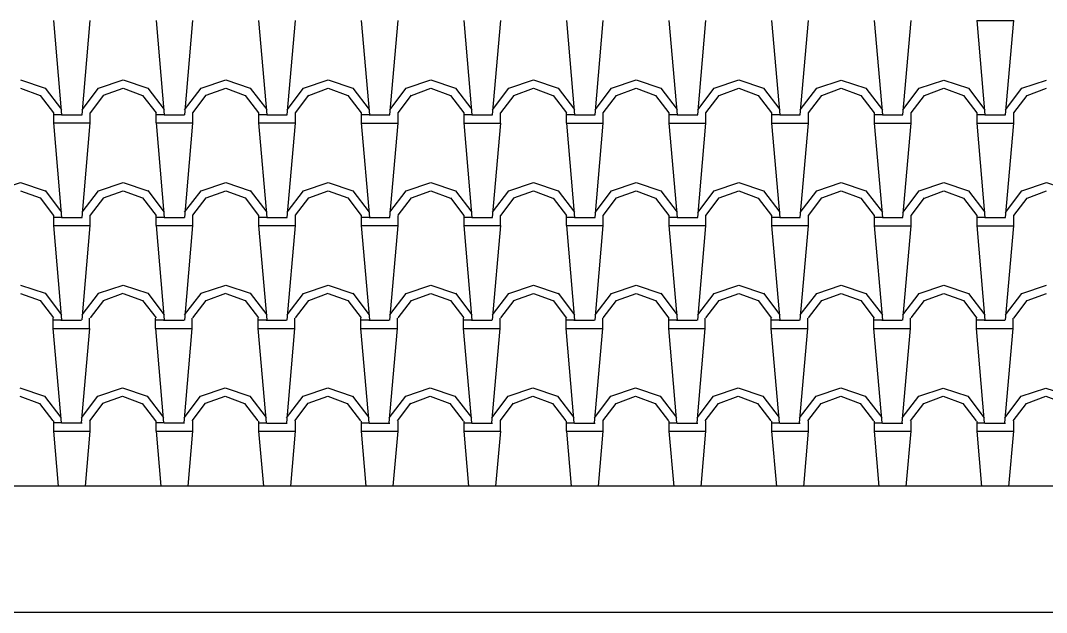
# Model space of a CAD drawing. Extents: x 32549 to 39694, y 7645 to 11950.
# Drawn here: x 38354.3 to 38504.3, y 11092.9 to 11179.5 of the extents above; entities that cross this region are included whole.
import ezdxf

# ---------------------------------------------------------------- set-up
doc = ezdxf.new("R2010")
doc.units = 0
doc.header["$LTSCALE"] = 80
doc.header["$MEASUREMENT"] = 0
doc.layers.add('C3', color=3, linetype='CONTINUOUS')
doc.layers.add('ROOF', color=11, linetype='CONTINUOUS')

msp = doc.modelspace()

# ---------------------------------------------------------------- linework, layer by layer
at = {"layer": 'C3'}
for p, q in [((38561.72, 11111.38), (37966.34, 11111.38)), ((38561.72, 11092.92), (37966.34, 11092.92))]:
    msp.add_line(p, q, dxfattribs=at)
at = {"layer": 'ROOF'}
for p, q in [((38359.15, 11179.48), (38360.35, 11165.68)), ((38363.34, 11165.68), (38364.54, 11179.48)), ((38374.15, 11179.48), (38375.35, 11165.68)), ((38378.35, 11165.67), (38379.55, 11179.47)), ((38389.15, 11179.48), (38390.35, 11165.68)), ((38393.35, 11165.67), (38394.55, 11179.47)), ((38404.15, 11179.48), (38405.35, 11165.68)), ((38408.35, 11165.67), (38409.55, 11179.47)), ((38419.15, 11179.47), (38420.35, 11165.67)), ((38423.35, 11165.67), (38424.55, 11179.47)), ((38434.15, 11179.47), (38435.35, 11165.67)), ((38438.35, 11165.67), (38439.55, 11179.47)), ((38449.15, 11179.47), (38450.35, 11165.67)), ((38453.35, 11165.66), (38454.55, 11179.46)), ((38464.15, 11179.47), (38465.35, 11165.67)), ((38468.35, 11165.66), (38469.55, 11179.46)), ((38479.15, 11179.47), (38480.35, 11165.67)), ((38483.35, 11165.66), (38484.55, 11179.46)), ((38494.15, 11179.47), (38495.35, 11165.67)), ((38494.15, 11179.46), (38495.35, 11179.46)), ((38495.35, 11179.46), (38499.55, 11179.46)), ((38498.35, 11165.66), (38499.55, 11179.46)), ((38354.34, 11170.78), (38357.94, 11169.58)), ((38354.34, 11169.57), (38357.19, 11168.52)), ((38357.94, 11169.59), (38360.34, 11166.44)), ((38363.34, 11166.42), (38365.74, 11169.57)), ((38365.74, 11169.58), (38369.34, 11170.78)), ((38366.49, 11168.53), (38369.34, 11169.58)), ((38369.34, 11170.78), (38372.94, 11169.58)), ((38369.34, 11169.57), (38372.19, 11168.52)), ((38372.94, 11169.59), (38375.34, 11166.44)), ((38378.34, 11166.42), (38380.74, 11169.57)), ((38380.74, 11169.58), (38384.34, 11170.78)), ((38381.49, 11168.53), (38384.34, 11169.58)), ((38384.34, 11170.78), (38387.94, 11169.58)), ((38384.34, 11169.57), (38387.19, 11168.52)), ((38387.94, 11169.59), (38390.34, 11166.44)), ((38393.34, 11166.42), (38395.74, 11169.57)), ((38395.74, 11169.57), (38399.34, 11170.77)), ((38396.49, 11168.52), (38399.34, 11169.57)), ((38399.34, 11170.77), (38402.94, 11169.57)), ((38399.34, 11169.57), (38402.19, 11168.52)), ((38402.94, 11169.58), (38405.34, 11166.43)), ((38408.34, 11166.42), (38410.74, 11169.57)), ((38410.74, 11169.57), (38414.34, 11170.77)), ((38411.49, 11168.52), (38414.34, 11169.57)), ((38414.34, 11170.77), (38417.94, 11169.57)), ((38414.34, 11169.56), (38417.19, 11168.51)), ((38417.94, 11169.58), (38420.34, 11166.43)), ((38423.34, 11166.42), (38425.74, 11169.57)), ((38425.74, 11169.57), (38429.34, 11170.77)), ((38426.49, 11168.52), (38429.34, 11169.57)), ((38429.34, 11170.77), (38432.94, 11169.57)), ((38429.34, 11169.56), (38432.19, 11168.51)), ((38432.95, 11169.58), (38435.35, 11166.43)), ((38438.34, 11166.41), (38440.74, 11169.56)), ((38440.75, 11169.57), (38444.35, 11170.77)), ((38441.49, 11168.52), (38444.34, 11169.57)), ((38444.35, 11170.77), (38447.95, 11169.57)), ((38444.35, 11169.56), (38447.2, 11168.51)), ((38447.95, 11169.58), (38450.35, 11166.43)), ((38453.35, 11166.41), (38455.75, 11169.56)), ((38455.75, 11169.57), (38459.35, 11170.77)), ((38456.5, 11168.52), (38459.35, 11169.57)), ((38459.35, 11170.77), (38462.95, 11169.57)), ((38459.35, 11169.56), (38462.2, 11168.51)), ((38462.95, 11169.58), (38465.35, 11166.43)), ((38468.35, 11166.41), (38470.75, 11169.56)), ((38470.75, 11169.56), (38474.35, 11170.76)), ((38471.5, 11168.52), (38474.35, 11169.57)), ((38474.35, 11170.76), (38477.95, 11169.56)), ((38474.35, 11169.56), (38477.2, 11168.51)), ((38477.95, 11169.57), (38480.35, 11166.42)), ((38483.35, 11166.41), (38485.75, 11169.56)), ((38485.75, 11169.56), (38489.35, 11170.76)), ((38486.5, 11168.51), (38489.35, 11169.56)), ((38489.35, 11170.76), (38492.95, 11169.56)), ((38489.35, 11169.55), (38492.2, 11168.5)), ((38492.95, 11169.57), (38495.35, 11166.42)), ((38498.35, 11166.41), (38500.75, 11169.56)), ((38500.75, 11169.56), (38504.35, 11170.76)), ((38501.5, 11168.51), (38504.35, 11169.56)), ((38357.2, 11168.52), (38359.15, 11165.97)), ((38364.55, 11165.98), (38366.5, 11168.53)), ((38372.2, 11168.52), (38374.15, 11165.97)), ((38379.55, 11165.98), (38381.5, 11168.53)), ((38387.2, 11168.52), (38389.15, 11165.97)), ((38394.55, 11165.98), (38396.5, 11168.53)), ((38402.2, 11168.52), (38404.15, 11165.97)), ((38409.55, 11165.98), (38411.5, 11168.53)), ((38417.2, 11168.51), (38419.15, 11165.96)), ((38424.55, 11165.97), (38426.5, 11168.52)), ((38432.2, 11168.51), (38434.15, 11165.96)), ((38439.55, 11165.97), (38441.5, 11168.52)), ((38447.2, 11168.51), (38449.15, 11165.96)), ((38454.55, 11165.97), (38456.5, 11168.52)), ((38462.2, 11168.51), (38464.15, 11165.96)), ((38469.55, 11165.97), (38471.5, 11168.52)), ((38477.2, 11168.51), (38479.15, 11165.96)), ((38484.55, 11165.97), (38486.5, 11168.52)), ((38492.2, 11168.51), (38494.15, 11165.96)), ((38499.55, 11165.96), (38501.5, 11168.51)), ((38359.14, 11165.98), (38359.14, 11164.48)), ((38360.34, 11165.68), (38359.14, 11165.68)), ((38360.34, 11165.68), (38363.34, 11165.68)), ((38364.54, 11164.48), (38364.54, 11165.98)), ((38374.14, 11165.98), (38374.14, 11164.48)), ((38375.34, 11165.68), (38374.14, 11165.68)), ((38375.34, 11165.68), (38378.34, 11165.68)), ((38379.54, 11164.48), (38379.54, 11165.98)), ((38389.14, 11165.98), (38389.14, 11164.48)), ((38390.34, 11165.68), (38389.14, 11165.68)), ((38390.34, 11165.68), (38393.34, 11165.68)), ((38394.54, 11164.48), (38394.54, 11165.98)), ((38404.14, 11165.97), (38404.14, 11164.47)), ((38405.34, 11165.67), (38404.14, 11165.67)), ((38405.34, 11165.67), (38408.34, 11165.67)), ((38409.54, 11164.47), (38409.54, 11165.97)), ((38419.14, 11165.97), (38419.14, 11164.47)), ((38420.34, 11165.67), (38419.14, 11165.67)), ((38420.34, 11165.67), (38423.34, 11165.67)), ((38424.54, 11164.47), (38424.54, 11165.97)), ((38434.14, 11165.97), (38434.14, 11164.47)), ((38435.34, 11165.67), (38434.14, 11165.67)), ((38435.34, 11165.67), (38438.34, 11165.67)), ((38439.54, 11164.47), (38439.54, 11165.97)), ((38449.15, 11165.97), (38449.15, 11164.47)), ((38450.35, 11165.67), (38449.15, 11165.67)), ((38450.35, 11165.67), (38453.35, 11165.67)), ((38454.55, 11164.47), (38454.55, 11165.97)), ((38464.15, 11165.97), (38464.15, 11164.47)), ((38465.35, 11165.67), (38464.15, 11165.67)), ((38465.35, 11165.67), (38468.35, 11165.67)), ((38469.55, 11164.47), (38469.55, 11165.97)), ((38479.15, 11165.96), (38479.15, 11164.46)), ((38480.35, 11165.66), (38479.15, 11165.66)), ((38480.35, 11165.66), (38483.35, 11165.66)), ((38484.55, 11164.46), (38484.55, 11165.96)), ((38494.15, 11165.96), (38494.15, 11164.46)), ((38495.35, 11165.66), (38494.15, 11165.66)), ((38495.35, 11165.66), (38498.35, 11165.66)), ((38499.55, 11164.46), (38499.55, 11165.96)), ((38359.14, 11164.48), (38360.34, 11164.48)), ((38359.15, 11164.48), (38360.35, 11150.68)), ((38360.34, 11164.48), (38364.54, 11164.48)), ((38363.34, 11150.68), (38364.54, 11164.48)), ((38374.14, 11164.48), (38375.34, 11164.48)), ((38374.15, 11164.48), (38375.35, 11150.68)), ((38375.34, 11164.48), (38379.54, 11164.48)), ((38378.35, 11150.67), (38379.55, 11164.47)), ((38389.14, 11164.48), (38390.34, 11164.48)), ((38389.15, 11164.48), (38390.35, 11150.68)), ((38390.34, 11164.48), (38394.54, 11164.48)), ((38393.35, 11150.67), (38394.55, 11164.47)), ((38404.14, 11164.47), (38405.34, 11164.47)), ((38404.15, 11164.48), (38405.35, 11150.68)), ((38405.34, 11164.47), (38409.54, 11164.47)), ((38408.35, 11150.67), (38409.55, 11164.47)), ((38419.14, 11164.47), (38420.34, 11164.47)), ((38419.15, 11164.48), (38420.35, 11150.68)), ((38420.34, 11164.47), (38424.54, 11164.47)), ((38423.35, 11150.67), (38424.55, 11164.47)), ((38434.14, 11164.47), (38435.34, 11164.47)), ((38434.15, 11164.47), (38435.35, 11150.67)), ((38435.34, 11164.47), (38439.54, 11164.47)), ((38438.35, 11150.67), (38439.55, 11164.47)), ((38449.15, 11164.47), (38450.35, 11164.47)), ((38449.15, 11164.47), (38450.35, 11150.67)), ((38450.35, 11164.47), (38454.55, 11164.47)), ((38453.35, 11150.66), (38454.55, 11164.46)), ((38464.15, 11164.47), (38465.35, 11164.47)), ((38464.15, 11164.47), (38465.35, 11150.67)), ((38465.35, 11164.47), (38469.55, 11164.47)), ((38468.35, 11150.66), (38469.55, 11164.46)), ((38479.15, 11164.47), (38480.35, 11150.67)), ((38479.15, 11164.46), (38480.35, 11164.46)), ((38480.35, 11164.46), (38484.55, 11164.46)), ((38483.35, 11150.66), (38484.55, 11164.46)), ((38494.15, 11164.47), (38495.35, 11150.67)), ((38494.15, 11164.46), (38495.35, 11164.46)), ((38495.35, 11164.46), (38499.55, 11164.46)), ((38498.35, 11150.66), (38499.55, 11164.46)), ((38350.74, 11154.58), (38354.34, 11155.78)), ((38354.34, 11155.78), (38357.94, 11154.58)), ((38354.34, 11154.57), (38357.19, 11153.52)), ((38357.94, 11154.59), (38360.34, 11151.44)), ((38363.34, 11151.42), (38365.74, 11154.57)), ((38365.74, 11154.58), (38369.34, 11155.78)), ((38366.49, 11153.53), (38369.34, 11154.58)), ((38369.34, 11155.78), (38372.94, 11154.58)), ((38369.34, 11154.57), (38372.19, 11153.52)), ((38372.94, 11154.59), (38375.34, 11151.44)), ((38378.34, 11151.42), (38380.74, 11154.57)), ((38380.74, 11154.58), (38384.34, 11155.78)), ((38381.49, 11153.53), (38384.34, 11154.58)), ((38384.34, 11155.78), (38387.94, 11154.58)), ((38384.34, 11154.57), (38387.19, 11153.52)), ((38387.94, 11154.59), (38390.34, 11151.44)), ((38393.34, 11151.42), (38395.74, 11154.57)), ((38395.74, 11154.57), (38399.34, 11155.77)), ((38396.49, 11153.53), (38399.34, 11154.58)), ((38399.34, 11155.77), (38402.94, 11154.57)), ((38399.34, 11154.57), (38402.19, 11153.52)), ((38402.94, 11154.58), (38405.34, 11151.43)), ((38408.34, 11151.42), (38410.74, 11154.57)), ((38410.74, 11154.57), (38414.34, 11155.77)), ((38411.49, 11153.52), (38414.34, 11154.57)), ((38414.34, 11155.77), (38417.94, 11154.57)), ((38414.34, 11154.56), (38417.19, 11153.51)), ((38417.94, 11154.58), (38420.34, 11151.43)), ((38423.34, 11151.42), (38425.74, 11154.57)), ((38425.74, 11154.57), (38429.34, 11155.77)), ((38426.49, 11153.52), (38429.34, 11154.57)), ((38429.34, 11155.77), (38432.94, 11154.57)), ((38429.34, 11154.56), (38432.19, 11153.51)), ((38432.95, 11154.58), (38435.35, 11151.43)), ((38438.34, 11151.41), (38440.74, 11154.56)), ((38440.75, 11154.57), (38444.35, 11155.77)), ((38441.49, 11153.52), (38444.34, 11154.57)), ((38444.35, 11155.77), (38447.95, 11154.57)), ((38444.35, 11154.56), (38447.2, 11153.51)), ((38447.95, 11154.58), (38450.35, 11151.43)), ((38453.35, 11151.41), (38455.75, 11154.56)), ((38455.75, 11154.57), (38459.35, 11155.77)), ((38456.5, 11153.52), (38459.35, 11154.57)), ((38459.35, 11155.77), (38462.95, 11154.57)), ((38459.35, 11154.56), (38462.2, 11153.51)), ((38462.95, 11154.58), (38465.35, 11151.43)), ((38468.35, 11151.41), (38470.75, 11154.56)), ((38470.75, 11154.56), (38474.35, 11155.76)), ((38471.5, 11153.52), (38474.35, 11154.57)), ((38474.35, 11155.76), (38477.95, 11154.56)), ((38474.35, 11154.56), (38477.2, 11153.51)), ((38477.95, 11154.57), (38480.35, 11151.42)), ((38483.35, 11151.41), (38485.75, 11154.56)), ((38485.75, 11154.56), (38489.35, 11155.76)), ((38486.5, 11153.51), (38489.35, 11154.56)), ((38489.35, 11155.76), (38492.95, 11154.56)), ((38489.35, 11154.55), (38492.2, 11153.5)), ((38492.95, 11154.57), (38495.35, 11151.42)), ((38498.35, 11151.41), (38500.75, 11154.56)), ((38500.75, 11154.56), (38504.35, 11155.76)), ((38501.5, 11153.51), (38504.35, 11154.56)), ((38504.35, 11155.76), (38507.95, 11154.56)), ((38357.2, 11153.52), (38359.15, 11150.97)), ((38364.55, 11150.98), (38366.5, 11153.53)), ((38372.2, 11153.52), (38374.15, 11150.97)), ((38379.55, 11150.98), (38381.5, 11153.53)), ((38387.2, 11153.52), (38389.15, 11150.97)), ((38394.55, 11150.98), (38396.5, 11153.53)), ((38402.2, 11153.52), (38404.15, 11150.97)), ((38409.55, 11150.98), (38411.5, 11153.53)), ((38417.2, 11153.52), (38419.15, 11150.97)), ((38424.55, 11150.97), (38426.5, 11153.52)), ((38432.2, 11153.51), (38434.15, 11150.96)), ((38439.55, 11150.97), (38441.5, 11153.52)), ((38447.2, 11153.51), (38449.15, 11150.96)), ((38454.55, 11150.97), (38456.5, 11153.52)), ((38462.2, 11153.51), (38464.15, 11150.96)), ((38469.55, 11150.97), (38471.5, 11153.52)), ((38477.2, 11153.51), (38479.15, 11150.96)), ((38484.55, 11150.97), (38486.5, 11153.52)), ((38492.2, 11153.51), (38494.15, 11150.96)), ((38499.55, 11150.96), (38501.5, 11153.51)), ((38359.14, 11150.98), (38359.14, 11149.48)), ((38360.34, 11150.68), (38359.14, 11150.68)), ((38360.34, 11150.68), (38363.34, 11150.68)), ((38364.54, 11149.48), (38364.54, 11150.98)), ((38374.14, 11150.98), (38374.14, 11149.48)), ((38375.34, 11150.68), (38374.14, 11150.68)), ((38375.34, 11150.68), (38378.34, 11150.68)), ((38379.54, 11149.48), (38379.54, 11150.98)), ((38389.14, 11150.98), (38389.14, 11149.48)), ((38390.34, 11150.68), (38389.14, 11150.68)), ((38390.34, 11150.68), (38393.34, 11150.68)), ((38394.54, 11149.48), (38394.54, 11150.98)), ((38404.14, 11150.97), (38404.14, 11149.47)), ((38405.34, 11150.67), (38404.14, 11150.67)), ((38405.34, 11150.67), (38408.34, 11150.67)), ((38409.54, 11149.47), (38409.54, 11150.97)), ((38419.14, 11150.97), (38419.14, 11149.47)), ((38420.34, 11150.67), (38419.14, 11150.67)), ((38420.34, 11150.67), (38423.34, 11150.67)), ((38424.54, 11149.47), (38424.54, 11150.97)), ((38434.14, 11150.97), (38434.14, 11149.47)), ((38435.34, 11150.67), (38434.14, 11150.67)), ((38435.34, 11150.67), (38438.34, 11150.67)), ((38439.54, 11149.47), (38439.54, 11150.97)), ((38449.15, 11150.97), (38449.15, 11149.47)), ((38450.35, 11150.67), (38449.15, 11150.67)), ((38450.35, 11150.67), (38453.35, 11150.67)), ((38454.55, 11149.47), (38454.55, 11150.97)), ((38464.15, 11150.97), (38464.15, 11149.47)), ((38465.35, 11150.67), (38464.15, 11150.67)), ((38465.35, 11150.67), (38468.35, 11150.67)), ((38469.55, 11149.47), (38469.55, 11150.97)), ((38479.15, 11150.96), (38479.15, 11149.46)), ((38480.35, 11150.66), (38479.15, 11150.66)), ((38480.35, 11150.66), (38483.35, 11150.66)), ((38484.55, 11149.46), (38484.55, 11150.96)), ((38494.15, 11150.96), (38494.15, 11149.46)), ((38495.35, 11150.66), (38494.15, 11150.66)), ((38495.35, 11150.66), (38498.35, 11150.66)), ((38499.55, 11149.46), (38499.55, 11150.96)), ((38359.14, 11149.48), (38360.34, 11149.48)), ((38359.15, 11149.48), (38360.35, 11135.68)), ((38360.34, 11149.48), (38364.54, 11149.48)), ((38363.34, 11135.68), (38364.54, 11149.48)), ((38374.14, 11149.48), (38375.34, 11149.48)), ((38374.15, 11149.48), (38375.35, 11135.68)), ((38375.34, 11149.48), (38379.54, 11149.48)), ((38378.35, 11135.67), (38379.55, 11149.47)), ((38389.14, 11149.48), (38390.34, 11149.48)), ((38389.15, 11149.48), (38390.35, 11135.68)), ((38390.34, 11149.48), (38394.54, 11149.48)), ((38393.35, 11135.67), (38394.55, 11149.47)), ((38404.14, 11149.47), (38405.34, 11149.47)), ((38404.15, 11149.48), (38405.35, 11135.68)), ((38405.34, 11149.47), (38409.54, 11149.47)), ((38408.35, 11135.67), (38409.55, 11149.47)), ((38419.14, 11149.47), (38420.34, 11149.47)), ((38419.15, 11149.47), (38420.35, 11135.67)), ((38420.34, 11149.47), (38424.54, 11149.47)), ((38423.35, 11135.67), (38424.55, 11149.47)), ((38434.14, 11149.47), (38435.34, 11149.47)), ((38434.15, 11149.47), (38435.35, 11135.67)), ((38435.34, 11149.47), (38439.54, 11149.47)), ((38438.35, 11135.67), (38439.55, 11149.47)), ((38449.15, 11149.47), (38450.35, 11135.67)), ((38449.15, 11149.47), (38450.35, 11149.47)), ((38450.35, 11149.47), (38454.55, 11149.47)), ((38453.35, 11135.66), (38454.55, 11149.46)), ((38464.15, 11149.47), (38465.35, 11135.67)), ((38464.15, 11149.47), (38465.35, 11149.47)), ((38465.35, 11149.47), (38469.55, 11149.47)), ((38468.35, 11135.66), (38469.55, 11149.46)), ((38479.15, 11149.47), (38480.35, 11135.67)), ((38479.15, 11149.46), (38480.35, 11149.46)), ((38480.35, 11149.46), (38484.55, 11149.46)), ((38483.35, 11135.66), (38484.55, 11149.46)), ((38494.15, 11149.47), (38495.35, 11135.67)), ((38494.15, 11149.46), (38495.35, 11149.46)), ((38495.35, 11149.46), (38499.55, 11149.46)), ((38498.35, 11135.66), (38499.55, 11149.46)), ((38354.34, 11140.78), (38357.94, 11139.58)), ((38354.34, 11139.57), (38357.19, 11138.52)), ((38357.94, 11139.59), (38360.34, 11136.44)), ((38363.34, 11136.42), (38365.74, 11139.57)), ((38365.74, 11139.58), (38369.34, 11140.78)), ((38366.49, 11138.53), (38369.34, 11139.58)), ((38369.34, 11140.78), (38372.94, 11139.58)), ((38369.34, 11139.57), (38372.19, 11138.52)), ((38372.94, 11139.59), (38375.34, 11136.44)), ((38378.34, 11136.42), (38380.74, 11139.57)), ((38380.74, 11139.58), (38384.34, 11140.78)), ((38381.49, 11138.53), (38384.34, 11139.58)), ((38384.34, 11140.78), (38387.94, 11139.58)), ((38384.34, 11139.57), (38387.19, 11138.52)), ((38387.94, 11139.59), (38390.34, 11136.44)), ((38393.34, 11136.42), (38395.74, 11139.57)), ((38395.74, 11139.57), (38399.34, 11140.77)), ((38396.49, 11138.53), (38399.34, 11139.58)), ((38399.34, 11140.77), (38402.94, 11139.57)), ((38399.34, 11139.57), (38402.19, 11138.52)), ((38402.94, 11139.58), (38405.34, 11136.43)), ((38408.34, 11136.42), (38410.74, 11139.57)), ((38410.74, 11139.57), (38414.34, 11140.77)), ((38411.49, 11138.52), (38414.34, 11139.57)), ((38414.34, 11140.77), (38417.94, 11139.57)), ((38414.34, 11139.56), (38417.19, 11138.51)), ((38417.94, 11139.58), (38420.34, 11136.43)), ((38423.34, 11136.42), (38425.74, 11139.57)), ((38425.74, 11139.57), (38429.34, 11140.77)), ((38426.49, 11138.52), (38429.34, 11139.57)), ((38429.34, 11140.77), (38432.94, 11139.57)), ((38429.34, 11139.56), (38432.19, 11138.51)), ((38432.95, 11139.58), (38435.35, 11136.43)), ((38438.34, 11136.41), (38440.74, 11139.56)), ((38440.75, 11139.57), (38444.35, 11140.77)), ((38441.49, 11138.52), (38444.34, 11139.57)), ((38444.35, 11140.77), (38447.95, 11139.57)), ((38444.35, 11139.56), (38447.2, 11138.51)), ((38447.95, 11139.58), (38450.35, 11136.43)), ((38453.35, 11136.41), (38455.75, 11139.56)), ((38455.75, 11139.57), (38459.35, 11140.77)), ((38456.5, 11138.52), (38459.35, 11139.57)), ((38459.35, 11140.77), (38462.95, 11139.57)), ((38459.35, 11139.56), (38462.2, 11138.51)), ((38462.95, 11139.58), (38465.35, 11136.43)), ((38468.35, 11136.41), (38470.75, 11139.56)), ((38470.75, 11139.56), (38474.35, 11140.76)), ((38471.5, 11138.52), (38474.35, 11139.57)), ((38474.35, 11140.76), (38477.95, 11139.56)), ((38474.35, 11139.56), (38477.2, 11138.51)), ((38477.95, 11139.57), (38480.35, 11136.42)), ((38483.35, 11136.41), (38485.75, 11139.56)), ((38485.75, 11139.56), (38489.35, 11140.76)), ((38486.5, 11138.51), (38489.35, 11139.56)), ((38489.35, 11140.76), (38492.95, 11139.56)), ((38489.35, 11139.56), (38492.2, 11138.51)), ((38492.95, 11139.57), (38495.35, 11136.42)), ((38498.35, 11136.41), (38500.75, 11139.56)), ((38500.75, 11139.56), (38504.35, 11140.76)), ((38501.5, 11138.51), (38504.35, 11139.56)), ((38357.2, 11138.52), (38359.15, 11135.97)), ((38364.55, 11135.98), (38366.5, 11138.53)), ((38372.2, 11138.52), (38374.15, 11135.97)), ((38379.55, 11135.98), (38381.5, 11138.53)), ((38387.2, 11138.52), (38389.15, 11135.97)), ((38394.55, 11135.98), (38396.5, 11138.53)), ((38402.2, 11138.52), (38404.15, 11135.97)), ((38409.55, 11135.98), (38411.5, 11138.53)), ((38417.2, 11138.52), (38419.15, 11135.97)), ((38424.55, 11135.97), (38426.5, 11138.52)), ((38432.2, 11138.51), (38434.15, 11135.96)), ((38439.55, 11135.97), (38441.5, 11138.52)), ((38447.2, 11138.51), (38449.15, 11135.96)), ((38454.55, 11135.97), (38456.5, 11138.52)), ((38462.2, 11138.51), (38464.15, 11135.96)), ((38469.55, 11135.97), (38471.5, 11138.52)), ((38477.2, 11138.51), (38479.15, 11135.96)), ((38484.55, 11135.97), (38486.5, 11138.52)), ((38492.2, 11138.51), (38494.15, 11135.96)), ((38499.55, 11135.96), (38501.5, 11138.51)), ((38359.05, 11135.95), (38359.05, 11134.45)), ((38360.25, 11135.65), (38359.05, 11135.65)), ((38360.25, 11135.65), (38363.25, 11135.65)), ((38364.45, 11134.45), (38364.45, 11135.95)), ((38374.05, 11135.95), (38374.05, 11134.45)), ((38375.25, 11135.65), (38374.05, 11135.65)), ((38375.25, 11135.65), (38378.25, 11135.65)), ((38379.45, 11134.45), (38379.45, 11135.95)), ((38389.05, 11135.95), (38389.05, 11134.45)), ((38390.25, 11135.65), (38389.05, 11135.65)), ((38390.25, 11135.65), (38393.25, 11135.65)), ((38394.45, 11134.45), (38394.45, 11135.95)), ((38404.06, 11135.94), (38404.06, 11134.44)), ((38405.26, 11135.64), (38404.06, 11135.64)), ((38405.26, 11135.64), (38408.26, 11135.64)), ((38409.46, 11134.44), (38409.46, 11135.94)), ((38419.06, 11135.94), (38419.06, 11134.44)), ((38420.26, 11135.64), (38419.06, 11135.64)), ((38420.26, 11135.64), (38423.26, 11135.64)), ((38424.46, 11134.44), (38424.46, 11135.94)), ((38434.06, 11135.94), (38434.06, 11134.44)), ((38435.26, 11135.64), (38434.06, 11135.64)), ((38435.26, 11135.64), (38438.26, 11135.64)), ((38439.46, 11134.44), (38439.46, 11135.94)), ((38449.06, 11135.94), (38449.06, 11134.44)), ((38450.26, 11135.64), (38449.06, 11135.64)), ((38450.26, 11135.64), (38453.26, 11135.64)), ((38454.46, 11134.44), (38454.46, 11135.94)), ((38464.06, 11135.94), (38464.06, 11134.44)), ((38465.26, 11135.64), (38464.06, 11135.64)), ((38465.26, 11135.64), (38468.26, 11135.64)), ((38469.46, 11134.44), (38469.46, 11135.94)), ((38479.06, 11135.93), (38479.06, 11134.43)), ((38480.26, 11135.63), (38479.06, 11135.63)), ((38480.26, 11135.63), (38483.26, 11135.63)), ((38484.46, 11134.43), (38484.46, 11135.93)), ((38494.06, 11135.93), (38494.06, 11134.43)), ((38495.26, 11135.63), (38494.06, 11135.63)), ((38495.26, 11135.63), (38498.26, 11135.63)), ((38499.46, 11134.43), (38499.46, 11135.93)), ((38359.05, 11134.45), (38360.25, 11134.45)), ((38359.06, 11134.45), (38360.26, 11120.65)), ((38360.25, 11134.45), (38364.45, 11134.45)), ((38363.26, 11120.65), (38364.46, 11134.45)), ((38374.05, 11134.45), (38375.25, 11134.45)), ((38374.06, 11134.45), (38375.26, 11120.65)), ((38375.25, 11134.45), (38379.45, 11134.45)), ((38378.26, 11120.64), (38379.46, 11134.44)), ((38389.05, 11134.45), (38390.25, 11134.45)), ((38389.06, 11134.45), (38390.26, 11120.65)), ((38390.25, 11134.45), (38394.45, 11134.45)), ((38393.26, 11120.64), (38394.46, 11134.44)), ((38404.06, 11134.45), (38405.26, 11120.65)), ((38404.06, 11134.44), (38405.26, 11134.44)), ((38405.26, 11134.44), (38409.46, 11134.44)), ((38408.26, 11120.64), (38409.46, 11134.44)), ((38419.06, 11134.45), (38420.26, 11120.65)), ((38419.06, 11134.44), (38420.26, 11134.44)), ((38420.26, 11134.44), (38424.46, 11134.44)), ((38423.26, 11120.64), (38424.46, 11134.44)), ((38434.06, 11134.44), (38435.26, 11134.44)), ((38434.06, 11134.44), (38435.26, 11120.64)), ((38435.26, 11134.44), (38439.46, 11134.44)), ((38438.26, 11120.64), (38439.46, 11134.44)), ((38449.06, 11134.44), (38450.26, 11134.44)), ((38449.06, 11134.44), (38450.26, 11120.64)), ((38450.26, 11134.44), (38454.46, 11134.44)), ((38453.26, 11120.63), (38454.46, 11134.44)), ((38464.06, 11134.44), (38465.26, 11134.44)), ((38464.06, 11134.44), (38465.26, 11120.64)), ((38465.26, 11134.44), (38469.46, 11134.44)), ((38468.26, 11120.63), (38469.46, 11134.43)), ((38479.06, 11134.44), (38480.26, 11120.64)), ((38479.06, 11134.43), (38480.26, 11134.43)), ((38480.26, 11134.43), (38484.46, 11134.43)), ((38483.26, 11120.63), (38484.46, 11134.43)), ((38494.06, 11134.44), (38495.26, 11120.64)), ((38494.06, 11134.43), (38495.26, 11134.43)), ((38495.26, 11134.43), (38499.46, 11134.43)), ((38498.26, 11120.63), (38499.46, 11134.43)), ((38354.25, 11125.75), (38357.85, 11124.55)), ((38354.25, 11124.54), (38357.1, 11123.49)), ((38357.85, 11124.56), (38360.25, 11121.41)), ((38363.25, 11121.39), (38365.65, 11124.54)), ((38365.65, 11124.55), (38369.25, 11125.75)), ((38366.4, 11123.5), (38369.25, 11124.55)), ((38369.25, 11125.75), (38372.85, 11124.55)), ((38369.25, 11124.54), (38372.1, 11123.49)), ((38372.85, 11124.56), (38375.25, 11121.41)), ((38378.25, 11121.39), (38380.65, 11124.54)), ((38380.65, 11124.55), (38384.25, 11125.75)), ((38381.4, 11123.5), (38384.25, 11124.55)), ((38384.25, 11125.75), (38387.85, 11124.55)), ((38384.25, 11124.54), (38387.1, 11123.49)), ((38387.86, 11124.56), (38390.26, 11121.41)), ((38393.25, 11121.39), (38395.65, 11124.54)), ((38395.65, 11124.55), (38399.25, 11125.75)), ((38396.4, 11123.5), (38399.25, 11124.55)), ((38399.25, 11125.75), (38402.85, 11124.55)), ((38399.26, 11124.54), (38402.11, 11123.49)), ((38402.86, 11124.55), (38405.26, 11121.4)), ((38408.26, 11121.39), (38410.66, 11124.54)), ((38410.66, 11124.54), (38414.26, 11125.74)), ((38411.41, 11123.49), (38414.26, 11124.54)), ((38414.26, 11125.74), (38417.86, 11124.54)), ((38414.26, 11124.54), (38417.11, 11123.49)), ((38417.86, 11124.55), (38420.26, 11121.4)), ((38423.26, 11121.39), (38425.66, 11124.54)), ((38425.66, 11124.54), (38429.26, 11125.74)), ((38426.41, 11123.49), (38429.26, 11124.54)), ((38429.26, 11125.74), (38432.86, 11124.54)), ((38429.26, 11124.53), (38432.11, 11123.48)), ((38432.86, 11124.55), (38435.26, 11121.4)), ((38438.26, 11121.39), (38440.66, 11124.54)), ((38440.66, 11124.54), (38444.26, 11125.74)), ((38441.41, 11123.49), (38444.26, 11124.54)), ((38444.26, 11125.74), (38447.86, 11124.54)), ((38444.26, 11124.53), (38447.11, 11123.48)), ((38447.86, 11124.55), (38450.26, 11121.4)), ((38453.26, 11121.38), (38455.66, 11124.53)), ((38455.66, 11124.54), (38459.26, 11125.74)), ((38456.41, 11123.49), (38459.26, 11124.54)), ((38459.26, 11125.74), (38462.86, 11124.54)), ((38459.26, 11124.53), (38462.11, 11123.48)), ((38462.86, 11124.55), (38465.26, 11121.4)), ((38468.26, 11121.38), (38470.66, 11124.53)), ((38470.66, 11124.54), (38474.26, 11125.74)), ((38471.41, 11123.49), (38474.26, 11124.54)), ((38474.26, 11125.74), (38477.86, 11124.54)), ((38474.26, 11124.53), (38477.11, 11123.48)), ((38477.86, 11124.55), (38480.26, 11121.4)), ((38483.26, 11121.38), (38485.66, 11124.53)), ((38485.66, 11124.53), (38489.26, 11125.73)), ((38486.41, 11123.48), (38489.26, 11124.53)), ((38489.26, 11125.73), (38492.86, 11124.53)), ((38489.26, 11124.53), (38492.11, 11123.48)), ((38492.86, 11124.54), (38495.26, 11121.39)), ((38498.26, 11121.38), (38500.66, 11124.53)), ((38500.66, 11124.53), (38504.26, 11125.73)), ((38501.41, 11123.48), (38504.26, 11124.53)), ((38504.26, 11125.73), (38507.86, 11124.53)), ((38504.26, 11124.52), (38507.11, 11123.47)), ((38357.11, 11123.49), (38359.06, 11120.94)), ((38364.46, 11120.95), (38366.41, 11123.5)), ((38372.11, 11123.49), (38374.06, 11120.94)), ((38379.46, 11120.95), (38381.41, 11123.5)), ((38387.11, 11123.49), (38389.06, 11120.94)), ((38394.46, 11120.95), (38396.41, 11123.5)), ((38402.11, 11123.49), (38404.06, 11120.94)), ((38409.46, 11120.95), (38411.41, 11123.5)), ((38417.11, 11123.49), (38419.06, 11120.94)), ((38424.46, 11120.95), (38426.41, 11123.5)), ((38432.11, 11123.48), (38434.06, 11120.93)), ((38439.46, 11120.94), (38441.41, 11123.49)), ((38447.11, 11123.48), (38449.06, 11120.93)), ((38454.46, 11120.94), (38456.41, 11123.49)), ((38462.11, 11123.48), (38464.06, 11120.93)), ((38469.46, 11120.94), (38471.41, 11123.49)), ((38477.12, 11123.48), (38479.07, 11120.93)), ((38484.46, 11120.94), (38486.41, 11123.49)), ((38492.12, 11123.48), (38494.07, 11120.93)), ((38499.46, 11120.94), (38501.41, 11123.49)), ((38359.14, 11120.92), (38359.14, 11119.42)), ((38360.34, 11120.62), (38359.14, 11120.62)), ((38360.34, 11120.62), (38363.34, 11120.62)), ((38364.54, 11119.42), (38364.54, 11120.92)), ((38374.14, 11120.92), (38374.14, 11119.42)), ((38375.34, 11120.62), (38374.14, 11120.62)), ((38375.34, 11120.62), (38378.34, 11120.62)), ((38379.54, 11119.42), (38379.54, 11120.92)), ((38389.14, 11120.91), (38389.14, 11119.41)), ((38390.34, 11120.61), (38389.14, 11120.61)), ((38390.34, 11120.61), (38393.34, 11120.61)), ((38394.54, 11119.41), (38394.54, 11120.91)), ((38404.14, 11120.91), (38404.14, 11119.41)), ((38405.34, 11120.61), (38404.14, 11120.61)), ((38405.34, 11120.61), (38408.34, 11120.61)), ((38409.54, 11119.41), (38409.54, 11120.91)), ((38419.14, 11120.91), (38419.14, 11119.41)), ((38420.34, 11120.61), (38419.14, 11120.61)), ((38420.34, 11120.61), (38423.34, 11120.61)), ((38424.54, 11119.41), (38424.54, 11120.91)), ((38434.14, 11120.91), (38434.14, 11119.41)), ((38435.34, 11120.61), (38434.14, 11120.61)), ((38435.34, 11120.61), (38438.34, 11120.61)), ((38439.54, 11119.41), (38439.54, 11120.91)), ((38449.15, 11120.91), (38449.15, 11119.41)), ((38450.35, 11120.61), (38449.15, 11120.61)), ((38450.35, 11120.61), (38453.35, 11120.61)), ((38454.55, 11119.41), (38454.55, 11120.91)), ((38464.15, 11120.9), (38464.15, 11119.4)), ((38465.35, 11120.6), (38464.15, 11120.6)), ((38465.35, 11120.6), (38468.35, 11120.6)), ((38469.55, 11119.4), (38469.55, 11120.9)), ((38479.15, 11120.9), (38479.15, 11119.4)), ((38480.35, 11120.6), (38479.15, 11120.6)), ((38480.35, 11120.6), (38483.35, 11120.6)), ((38484.55, 11119.4), (38484.55, 11120.9)), ((38494.15, 11120.9), (38494.15, 11119.4)), ((38495.35, 11120.6), (38494.15, 11120.6)), ((38495.35, 11120.6), (38498.35, 11120.6)), ((38499.55, 11119.4), (38499.55, 11120.9)), ((38359.14, 11119.42), (38360.34, 11119.42)), ((38359.15, 11119.42), (38359.85, 11111.37)), ((38360.34, 11119.42), (38364.54, 11119.42)), ((38363.84, 11111.37), (38364.54, 11119.41)), ((38374.14, 11119.42), (38375.34, 11119.42)), ((38374.15, 11119.42), (38374.85, 11111.37)), ((38375.34, 11119.42), (38379.54, 11119.42)), ((38378.85, 11111.37), (38379.55, 11119.41)), ((38389.14, 11119.41), (38390.34, 11119.41)), ((38389.15, 11119.42), (38389.85, 11111.36)), ((38390.34, 11119.41), (38394.54, 11119.41)), ((38393.85, 11111.36), (38394.55, 11119.41)), ((38404.14, 11119.41), (38405.34, 11119.41)), ((38404.15, 11119.42), (38404.85, 11111.36)), ((38405.34, 11119.41), (38409.54, 11119.41)), ((38408.85, 11111.36), (38409.55, 11119.41)), ((38419.14, 11119.41), (38420.34, 11119.41)), ((38419.15, 11119.41), (38419.85, 11111.36)), ((38420.34, 11119.41), (38424.54, 11119.41)), ((38423.85, 11111.36), (38424.55, 11119.41)), ((38434.14, 11119.41), (38435.34, 11119.41)), ((38434.15, 11119.41), (38434.85, 11111.36)), ((38435.34, 11119.41), (38439.54, 11119.41)), ((38438.85, 11111.36), (38439.55, 11119.4)), ((38449.15, 11119.41), (38449.85, 11111.35)), ((38449.15, 11119.41), (38450.35, 11119.41)), ((38450.35, 11119.41), (38454.55, 11119.41)), ((38453.85, 11111.35), (38454.55, 11119.4)), ((38464.15, 11119.41), (38464.85, 11111.35)), ((38464.15, 11119.4), (38465.35, 11119.4)), ((38465.35, 11119.4), (38469.55, 11119.4)), ((38468.85, 11111.35), (38469.55, 11119.4)), ((38479.15, 11119.41), (38479.85, 11111.35)), ((38479.15, 11119.4), (38480.35, 11119.4)), ((38480.35, 11119.4), (38484.55, 11119.4)), ((38483.85, 11111.35), (38484.55, 11119.4)), ((38494.15, 11119.4), (38494.85, 11111.35)), ((38494.15, 11119.4), (38495.35, 11119.4)), ((38495.35, 11119.4), (38499.55, 11119.4)), ((38498.85, 11111.35), (38499.55, 11119.4))]:
    msp.add_line(p, q, dxfattribs=at)

doc.saveas('drawing.dxf')
